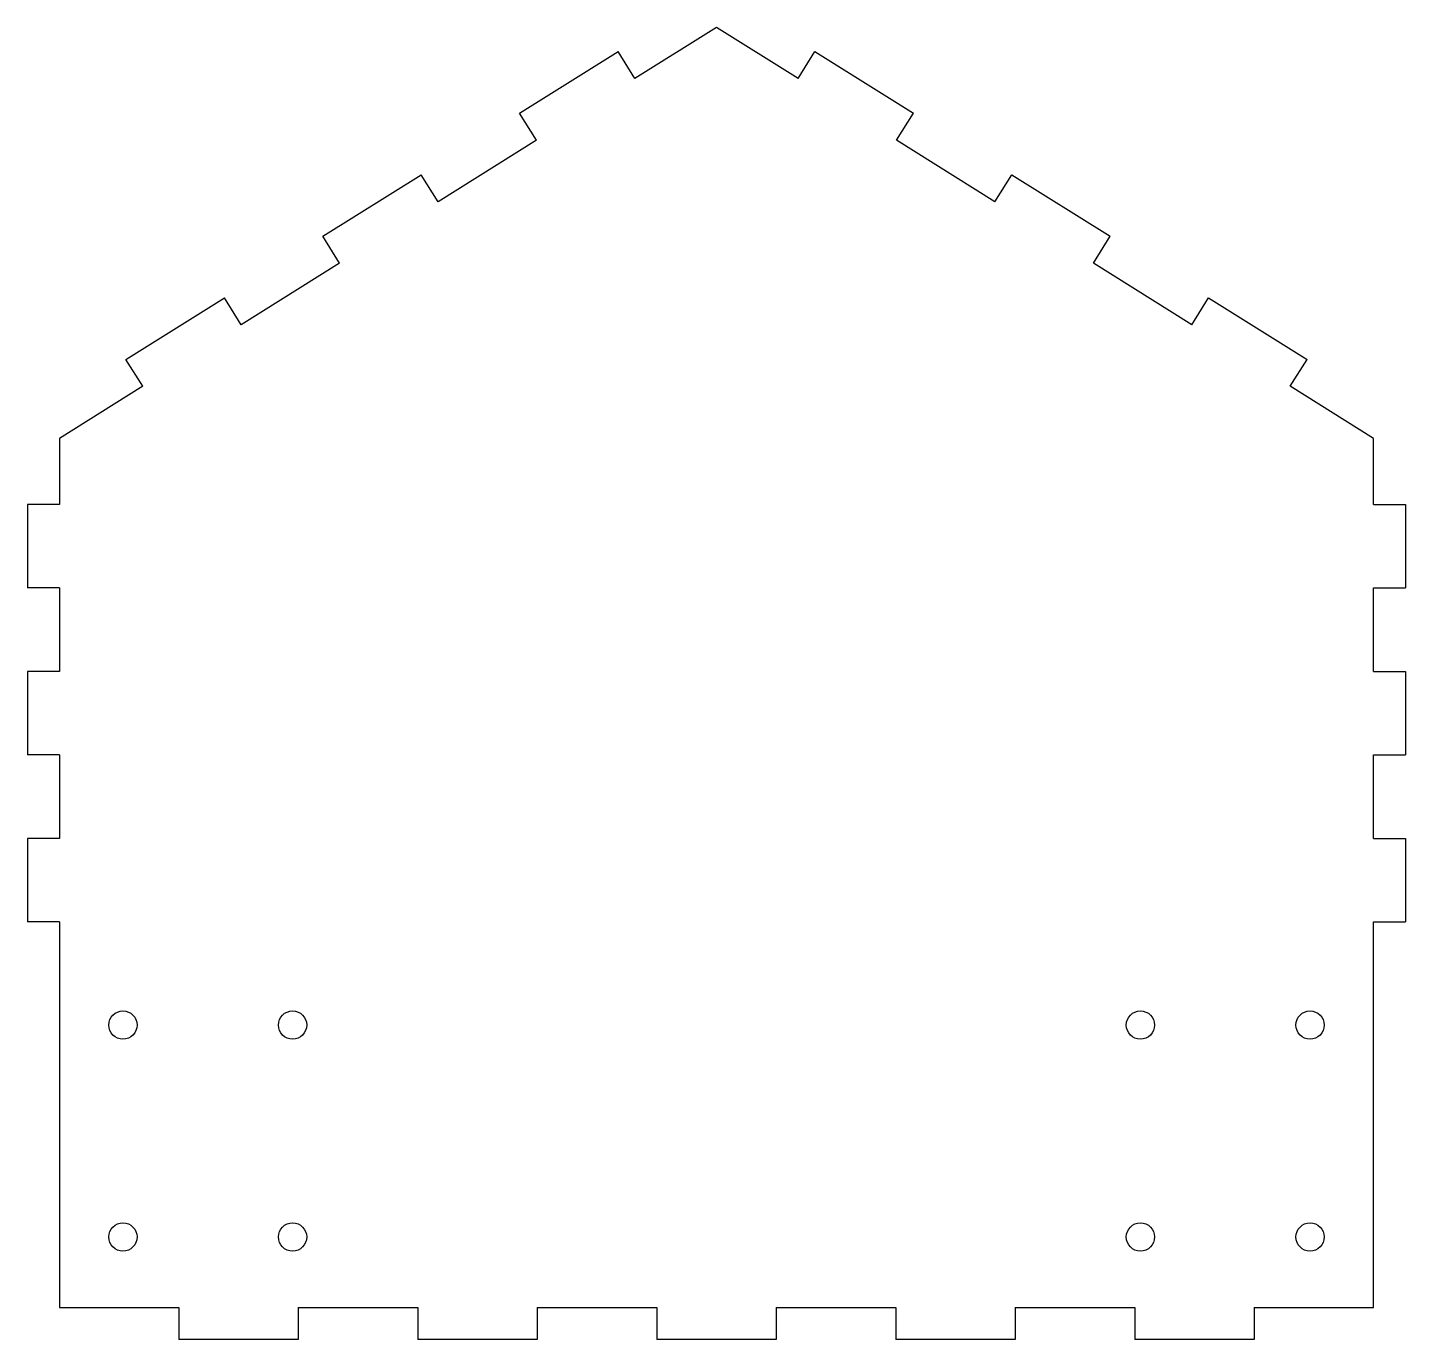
# Model space of a CAD drawing. Extents: x -9.8 to 9.8, y -6.5 to 12.1.
import ezdxf

# ---------------------------------------------------------------- set-up
doc = ezdxf.new("R2010")
doc.units = 0
doc.header["$MEASUREMENT"] = 0
doc.layers.add('VISIBLE', color=7, linetype='CONTINUOUS')

msp = doc.modelspace()

# ---------------------------------------------------------------- linework, layer by layer
at = {"layer": 'VISIBLE'}
for p, q in [((0, 12.067), (-1.154, 11.345)), ((1.154, 11.345), (0, 12.067)), ((-2.786, 10.856), (-1.393, 11.727)), ((-1.154, 11.345), (-1.393, 11.727)), ((1.154, 11.345), (1.393, 11.727)), ((1.393, 11.727), (2.786, 10.856)), ((-2.547, 10.474), (-2.786, 10.856)), ((2.547, 10.474), (2.786, 10.856)), ((-2.547, 10.474), (-3.94, 9.603)), ((3.94, 9.603), (2.547, 10.474)), ((-5.571, 9.113), (-4.179, 9.985)), ((-3.94, 9.603), (-4.179, 9.985)), ((3.94, 9.603), (4.179, 9.985)), ((4.179, 9.985), (5.571, 9.113)), ((-5.333, 8.732), (-5.571, 9.113)), ((5.333, 8.732), (5.571, 9.113)), ((-5.333, 8.732), (-6.726, 7.861)), ((6.726, 7.861), (5.333, 8.732)), ((-8.357, 7.371), (-6.964, 8.242)), ((-6.726, 7.861), (-6.964, 8.242)), ((6.726, 7.861), (6.964, 8.242)), ((6.964, 8.242), (8.357, 7.371)), ((-8.119, 6.99), (-8.357, 7.371)), ((8.119, 6.99), (8.357, 7.371)), ((-8.119, 6.99), (-9.3, 6.251)), ((9.3, 6.251), (8.119, 6.99)), ((-9.3, 6.251), (-9.3, 5.318)), ((9.3, 5.318), (9.3, 6.251)), ((-9.3, 5.318), (-9.75, 5.318)), ((-9.75, 5.318), (-9.75, 4.136)), ((9.3, 5.318), (9.75, 5.318)), ((9.75, 5.318), (9.75, 4.136)), ((-9.3, 4.136), (-9.75, 4.136)), ((-9.3, 4.136), (-9.3, 2.955)), ((9.3, 2.955), (9.3, 4.136)), ((9.3, 4.136), (9.75, 4.136)), ((-9.3, 2.955), (-9.75, 2.955)), ((-9.75, 2.955), (-9.75, 1.773)), ((9.3, 2.955), (9.75, 2.955)), ((9.75, 2.955), (9.75, 1.773)), ((-9.3, 1.773), (-9.75, 1.773)), ((-9.3, 1.773), (-9.3, 0.591)), ((9.3, 0.591), (9.3, 1.773)), ((9.3, 1.773), (9.75, 1.773)), ((-9.3, 0.591), (-9.75, 0.591)), ((-9.75, 0.591), (-9.75, -0.591)), ((9.3, 0.591), (9.75, 0.591)), ((9.75, 0.591), (9.75, -0.591)), ((-9.3, -0.591), (-9.75, -0.591)), ((-9.3, -0.591), (-9.3, -6.05)), ((9.3, -6.05), (9.3, -0.591)), ((9.3, -0.591), (9.75, -0.591)), ((-9.3, -6.05), (-7.609, -6.05)), ((-7.609, -6.05), (-7.609, -6.5)), ((-5.918, -6.05), (-5.918, -6.5)), ((-5.918, -6.05), (-4.227, -6.05)), ((-4.227, -6.05), (-4.227, -6.5)), ((-2.536, -6.05), (-2.536, -6.5)), ((-2.536, -6.05), (-0.845, -6.05)), ((-0.845, -6.05), (-0.845, -6.5)), ((0.845, -6.05), (0.845, -6.5)), ((0.845, -6.05), (2.536, -6.05)), ((2.536, -6.05), (2.536, -6.5)), ((4.227, -6.05), (4.227, -6.5)), ((4.227, -6.05), (5.918, -6.05)), ((5.918, -6.05), (5.918, -6.5)), ((7.609, -6.05), (7.609, -6.5)), ((7.609, -6.05), (9.3, -6.05)), ((-5.918, -6.5), (-7.609, -6.5)), ((-2.536, -6.5), (-4.227, -6.5)), ((0.845, -6.5), (-0.845, -6.5)), ((4.227, -6.5), (2.536, -6.5)), ((7.609, -6.5), (5.918, -6.5))]:
    msp.add_line(p, q, dxfattribs=at)
for centre in [(-8.4, -2.05), (-6, -2.05), (6, -2.05), (8.4, -2.05), (-8.4, -5.05), (-6, -5.05), (6, -5.05), (8.4, -5.05)]:
    msp.add_circle(centre, 0.2, dxfattribs=at)

doc.saveas('drawing.dxf')
